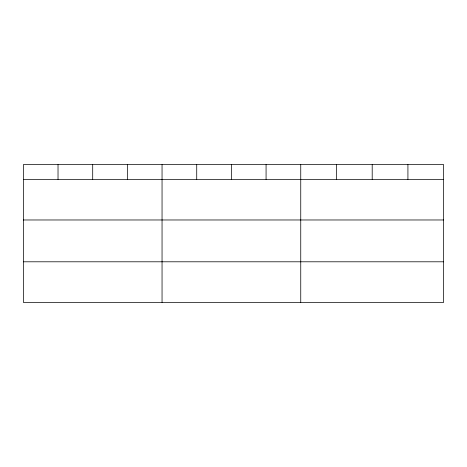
<?xml version="1.0" encoding="UTF-8"?>
<svg xmlns="http://www.w3.org/2000/svg" width="467" height="467" viewBox="0 0 467 467"><rect width="100%" height="100%" fill="white"/><g stroke="black" fill="none" stroke-linecap="round" stroke-linejoin="round"><path stroke-width="0.7" d="M443.65 219.975L443.65 164.618L23.35 164.618L23.35 302.382L443.65 302.382L443.65 219.975L23.35 219.975M23.35 179.386L443.65 179.386M23.35 261.794L443.65 261.794M407.924 164.618L407.924 179.386M372.199 164.618L372.199 179.386M336.474 164.618L336.474 179.386M300.748 164.618L300.748 302.382M266.073 164.618L266.073 179.386M231.398 164.618L231.398 179.386M196.724 164.618L196.724 179.386M162.049 164.618L162.049 302.382M127.374 164.618L127.374 179.386M92.7 164.618L92.7 179.386M58.025 164.618L58.025 179.386"/></g></svg>
